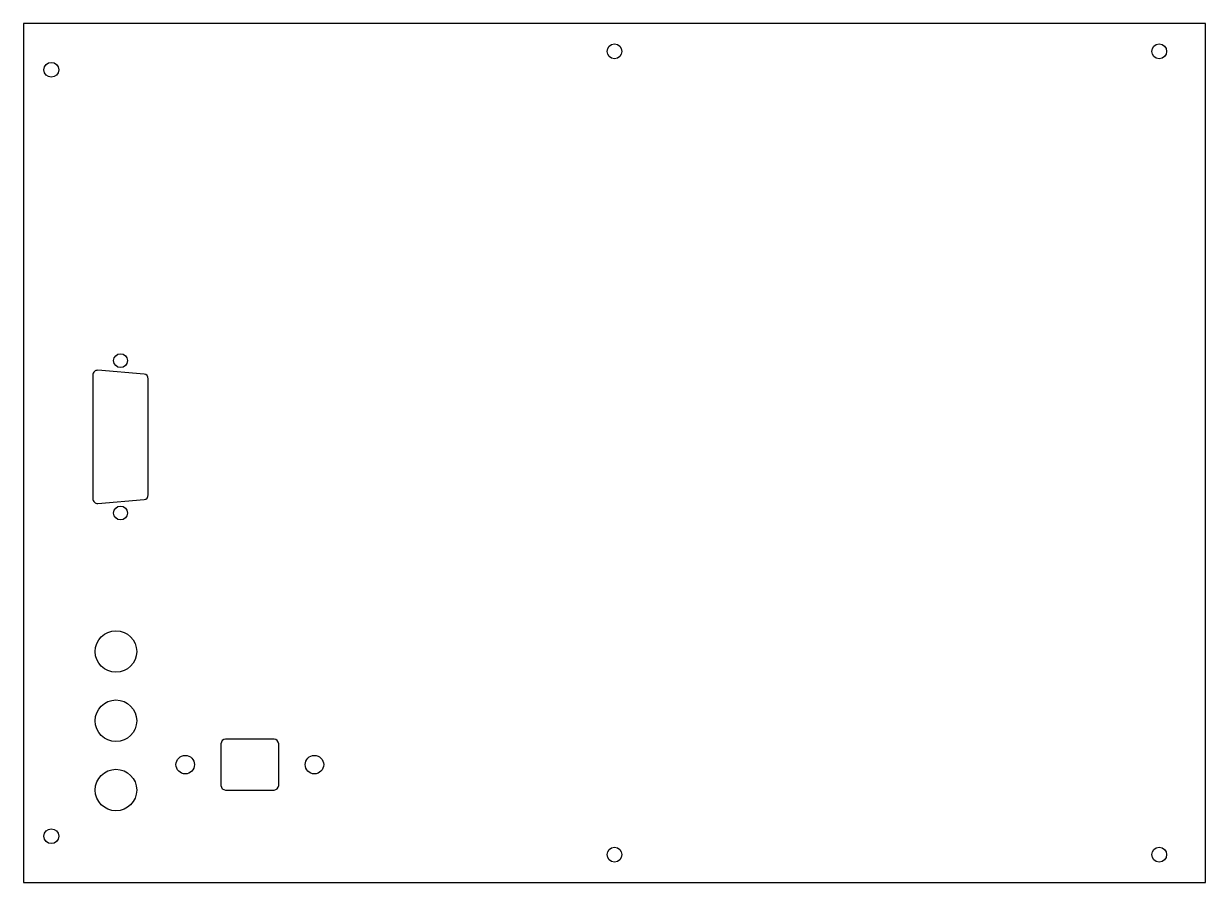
# Model space of a CAD drawing. Header units: millimetres. Extents: x 0 to 256, y 0 to 186.
import ezdxf

# ---------------------------------------------------------------- set-up
doc = ezdxf.new("R2010")
doc.units = ezdxf.units.MM

msp = doc.modelspace()

# ---------------------------------------------------------------- linework, layer by layer
at = {"color": 7, "linetype": 'Continuous', "lineweight": 25}
for p, q in [((0, 186), (0, 0)), ((256, 186), (0, 186)), ((256, 0), (256, 186)), ((26.08, 110.08), (16.08, 110.91)), ((15, 109.91), (15, 83.09)), ((27, 83.92), (27, 109.08)), ((16.08, 82.09), (26.08, 82.92)), ((54.25, 31), (43.75, 31)), ((42.75, 30), (42.75, 21)), ((55.25, 21), (55.25, 30)), ((43.75, 20), (54.25, 20)), ((0, 0), (256, 0))]:
    msp.add_line(p, q, dxfattribs=at)
for centre, radius in [((128, 180), 1.6), ((246, 180), 1.6), ((6, 176), 1.6), ((21, 113), 1.5), ((21, 80), 1.5), ((20, 50), 4.5), ((20, 35), 4.5), ((35, 25.5), 2), ((63, 25.5), 2), ((20, 20), 4.5), ((6, 10), 1.6), ((128, 6), 1.6), ((246, 6), 1.6)]:
    msp.add_circle(centre, radius, dxfattribs=at)
for centre, start, end in [((16, 109.91), 85.2364, 180), ((26, 109.08), 0, 85.2364), ((16, 83.09), 180, 274.7636), ((26, 83.92), 274.7636, 0), ((43.75, 30), 90, 180), ((54.25, 30), 0, 90), ((43.75, 21), 180, 270), ((54.25, 21), 270, 0)]:
    msp.add_arc(centre, 1, start, end, dxfattribs=at)

doc.saveas('drawing.dxf')
